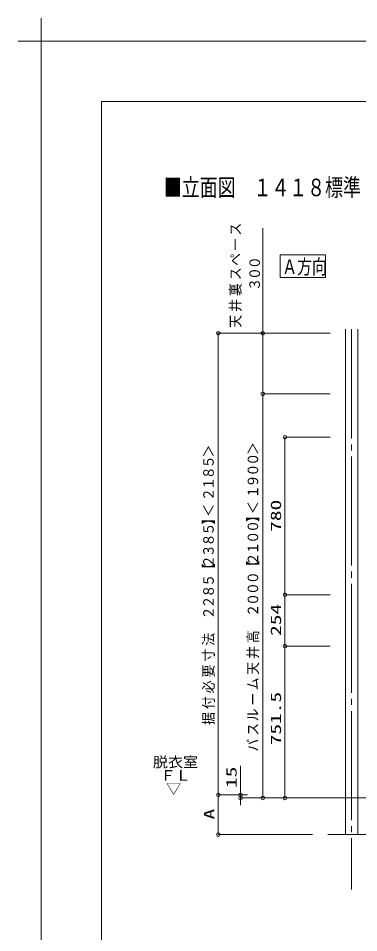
# Model space of a CAD drawing. Units: millimetres on the paper, with parts at other scales. Extents: x -305 to 305, y -152 to 152.
# Drawn here: x -304.8 to -248.6, y 1.3 to 152.3 of the extents above; entities that cross this region are included whole.
import ezdxf
from ezdxf.enums import TextEntityAlignment as Align

# ---------------------------------------------------------------- set-up
doc = ezdxf.new("R2010")
doc.units = ezdxf.units.MM
for name, pattern in [('DASHED2', [3, 2, -1]), ('LONG_CHAIN', [21, 18, -1, 1, -1]), ('LONG_DOUBLE_CHAIN', [21.8, 18, -1, 0.6, -0.6, 0.6, -1])]:
    doc.linetypes.add(name, pattern=pattern)
for name, color, linetype, lineweight in [('0-0_0', 7, 'Continuous', 9), ('0-1_VIEW0001', 7, 'DASHED2', 9), ('0-3_1図面枠', 7, 'Continuous', 9), ('0-4_図面枠', 3, 'Continuous', 9), ('0-5_DEFPOINTS', 7, 'Continuous', 9)]:
    doc.layers.add(name, color=color, linetype=linetype, lineweight=lineweight)
doc.styles.add('ＭＳ ゴシック', font='')
doc.styles.get('ＭＳ ゴシック').set_extended_font_data('MS Gothic')

# ---------------------------------------------------------------- blocks, each defined once
blk = doc.blocks.new('_ORIGIN')
at = {"layer": '0-0_0'}
blk.add_line((0, 0), (-1, 0), dxfattribs=at)
blk.add_circle((0, 0), 0.5, dxfattribs=at)
blk = doc.blocks.new('グループ-6')
at = {"layer": '0-3_1図面枠'}
for p, q in [((-4200, 2895), (-4200, 3045)), ((-4275, 2970), (-4125, 2970))]:
    blk.add_line(p, q, dxfattribs=at)

msp = doc.modelspace()

# ---------------------------------------------------------------- linework, layer by layer
at = {"layer": '0-1_VIEW0001', "linetype": 'Continuous'}
for p, q in [((-261.577, 109.484), (-261.577, 113.234)), ((-261.577, 113.234), (-254.077, 113.234)), ((-254.077, 109.484), (-254.077, 113.234)), ((-261.577, 109.484), (-254.077, 109.484)), ((-254.298, 100.258), (-271.757, 100.258)), ((-271.757, 24.691), (-271.757, 99.658)), ((-264.423, 90.858), (-264.423, 99.658)), ((-250.758, 100.925), (-250.758, 17.525)), ((-248.758, 100.925), (-248.758, 17.525)), ((-254.298, 90.258), (-264.424, 90.258)), ((-264.424, 24.191), (-264.424, 89.658)), ((-253.298, 90.258), (-264.423, 90.258)), ((-253.298, 83.108), (-260.756, 83.108)), ((-260.756, 82.508), (-260.756, 57.708)), ((-253.298, 57.108), (-260.756, 57.108)), ((-260.756, 56.508), (-260.756, 49.241)), ((-253.298, 48.641), (-260.757, 48.641)), ((-260.757, 24.191), (-260.757, 48.041)), ((-268.089, 24.691), (-268.089, 25.291)), ((-268.624, 24.091), (-271.757, 24.091)), ((-267.873, 24.091), (-271.757, 24.091)), ((-271.757, 18.125), (-271.757, 23.491)), ((-268.089, 23.591), (-268.089, 24.091)), ((-256.965, 23.591), (-268.089, 23.591)), ((-268.089, 22.991), (-268.089, 22.391)), ((-254.298, 23.591), (-264.424, 23.591)), ((-256.21, 17.525), (-271.757, 17.525)), ((-253.67, 17.525), (-232.603, 17.525))]:
    msp.add_line(p, q, dxfattribs=at)
at = {"layer": '0-1_VIEW0001', "linetype": 'LONG_CHAIN'}
msp.add_line((-249.758, 100.925), (-249.758, 8.476), dxfattribs=at)
at = {"layer": '0-1_VIEW0001', "linetype": 'LONG_DOUBLE_CHAIN'}
msp.add_line((-149.328, 23.591), (-254.425, 23.591), dxfattribs=at)
at = {"layer": '0-1_VIEW0001', "linetype": 'Continuous'}
for points in [[(-253.298, 100.258), (-264.423, 100.258), (-264.423, 117.615)], [(-266.965, 24.091), (-268.089, 24.091), (-268.089, 28.862)]]:
    msp.add_lwpolyline(points, dxfattribs=at)
at = {"layer": '0-4_図面枠'}
msp.add_lwpolyline([(-291.017, -138.498), (108.983, -138.498), (108.983, 138.502), (-291.017, 138.502)], close=True, dxfattribs=at)
at = {"layer": '0-5_DEFPOINTS'}
for p in [(118.983, 148.502), (-301.017, -148.498)]:
    msp.add_line(p, (-301.017, 148.502), dxfattribs=at)

# ---------------------------------------------------------------- block references
at = {"layer": '0-1_VIEW0001', "xscale": 0.6, "yscale": 0.6}
for p, rotation in [((-271.757, 100.258), 90), ((-264.423, 100.258), 90), ((-264.424, 90.258), 90), ((-264.423, 90.258), 270), ((-260.756, 83.108), 90), ((-260.756, 57.108), 270), ((-260.756, 57.108), 90), ((-260.757, 48.641), 90), ((-260.756, 48.641), 270), ((-271.757, 24.091), 270), ((-271.757, 24.091), 90), ((-268.089, 24.091), 270), ((-264.424, 23.591), 270), ((-260.757, 23.591), 270), ((-268.089, 23.591), 90), ((-271.757, 17.525), 270)]:
    msp.add_blockref('_ORIGIN', p, dxfattribs=dict(at, rotation=rotation))
at = {"layer": '0-3_1図面枠', "xscale": 0.05, "yscale": 0.05}
msp.add_blockref('グループ-6', (-91.017, 0.002), dxfattribs=at)
msp.add_blockref('グループ-6', (-91.017, 0.002), dxfattribs=at)

# ---------------------------------------------------------------- texts
at = {"layer": '0-0_0', "style": 'ＭＳ ゴシック', "width": 0.75}
msp.add_text('■立面図\u3000１４１８標準\u3000ＡＬ／ＢＬ（Ｓ＝１／３０）', height=2.889, dxfattribs=at).set_placement((-280.735, 122.023), align=Align.BOTTOM_LEFT)
at = {"layer": '0-1_VIEW0001', "style": 'ＭＳ ゴシック'}
for s, width, p in [('ス', 0.9, (-267.55, 116.379)), ('ー', 0.9, (-267.55, 113.864)), ('ペ', 0.9, (-267.55, 111.391)), ('０', 0.9, (-264.377, 110.849)), ('ス', 0.9, (-267.55, 109.03)), ('０', 0.9, (-264.377, 109.06)), ('３', 0.9, (-264.377, 107.271)), ('裏', 0.9, (-267.55, 106.412)), ('井', 0.9, (-267.55, 103.795)), ('天', 0.9, (-267.55, 101.178)), ('＞', 0.9, (-271.996, 79.76)), ('＞', 0.9, (-264.663, 80.195)), ('０', 0.9, (-264.663, 78.406)), ('５', 0.9, (-271.996, 77.971)), ('８', 0.9, (-271.996, 76.181)), ('０', 0.9, (-264.663, 76.617)), ('１', 0.9, (-271.996, 74.392)), ('９', 0.9, (-264.663, 74.828)), ('２', 0.9, (-271.996, 72.603)), ('１', 0.9, (-264.663, 73.038)), ('780', 1.5, (-260.881, 67.499)), ('＜', 0.9, (-271.996, 69.986)), ('＜', 0.9, (-264.663, 70.421)), ('】', 0.9, (-264.663, 69.113)), ('】', 0.9, (-271.996, 68.677)), ('５', 0.9, (-271.996, 66.888)), ('０', 0.9, (-264.663, 67.323)), ('８', 0.9, (-271.996, 65.099)), ('０', 0.9, (-264.663, 65.534)), ('３', 0.9, (-271.996, 63.31)), ('１', 0.9, (-264.663, 63.745)), ('２', 0.9, (-264.663, 61.956)), ('【', 0.9, (-271.996, 60.212)), ('２', 0.9, (-271.996, 61.52)), ('【', 0.9, (-264.663, 60.647)), ('０', 0.9, (-264.663, 58.858)), ('５', 0.9, (-271.996, 58.423)), ('８', 0.9, (-271.996, 56.633)), ('０', 0.9, (-264.663, 57.069)), ('２', 0.9, (-271.996, 54.844)), ('０', 0.9, (-264.663, 55.28)), ('２', 0.9, (-271.996, 53.055)), ('２', 0.9, (-264.663, 53.49)), ('254', 1.5, (-260.881, 50.322)), ('法', 0.9, (-271.996, 48.699)), ('高', 0.9, (-264.663, 49.134)), ('井', 0.9, (-264.663, 46.517)), ('寸', 0.9, (-271.996, 46.082)), ('要', 0.9, (-271.996, 43.465)), ('天', 0.9, (-264.663, 43.9)), ('必', 0.9, (-271.996, 40.847)), ('ム', 0.9, (-264.663, 41.344)), ('751.5', 1.5, (-260.886, 32.264)), ('付', 0.9, (-271.996, 38.23)), ('ー', 0.9, (-264.663, 38.829)), ('ル', 0.9, (-264.663, 36.212)), ('据', 0.9, (-271.996, 35.613)), ('ス', 0.9, (-264.663, 33.851)), ('バ', 0.9, (-264.663, 31.233)), ('15', 1.5, (-268.214, 25.211)), ('A', 1.5, (-271.877, 20.027))]:
    msp.add_text(s, height=1.73, rotation=90, dxfattribs=dict(at, width=width)).set_placement(p, align=Align.BOTTOM_LEFT)
for s, height, width, p in [('Ａ方向', 2.405, 0.75, (-261.22, 109.335)), ('脱衣室', 1.732, 1.05, (-282.543, 28.109)), ('ＦＬ', 1.732, 1.05, (-281.293, 25.909)), ('▽', 1.732, 1.05, (-280.363, 23.709))]:
    msp.add_text(s, height=height, dxfattribs=dict(at, width=width)).set_placement(p, align=Align.BOTTOM_LEFT)

doc.saveas('drawing.dxf')
